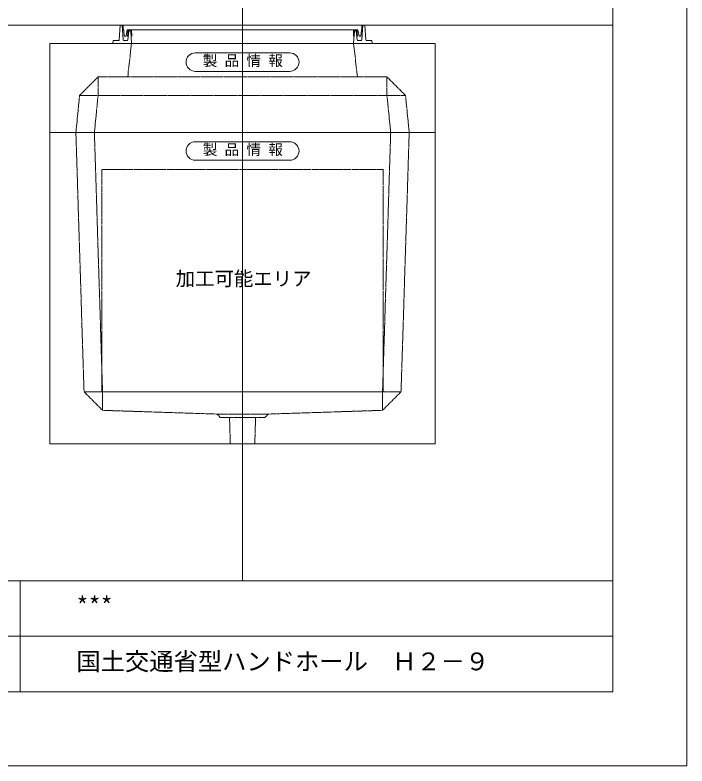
# Model space of a CAD drawing. Units: millimetres, scale not verified. Extents: x -2970 to 2970, y -2100 to 2100.
# Drawn here: x 1156 to 2970, y -2100 to -73 of the extents above; entities that cross this region are included whole.
import ezdxf
from ezdxf.enums import TextEntityAlignment as Align

# ---------------------------------------------------------------- set-up
doc = ezdxf.new("R2010")
doc.units = ezdxf.units.MM
doc.header["$LTSCALE"] = 20
doc.linetypes.add('LONG_DASHED1', pattern=[7, 6, -1])
doc.linetypes.add('LONG_DOUBLE_CHAIN', pattern=[21.8, 18, -1, 0.6, -0.6, 0.6, -1])
for name, color, linetype, lineweight in [('0-0_D-TTL', 7, 'Continuous', 9), ('0-1_Defpoints', 7, 'Continuous', 9), ('0-2_D-TTL-FRAM1', 134, 'Continuous', 9), ('0-3_D-TTL-TXT', 7, 'Continuous', 9), ('0-5_0', 134, 'Continuous', 9), ('0-7_D-STR', 7, 'LONG_DASHED1', 9), ('0-8_D-STR-STR1', 7, 'Continuous', 9), ('0-9_D-STR-STR5', 1, 'LONG_DOUBLE_CHAIN', 9), ('0-A_D-STR-STR4', 134, 'Continuous', 9)]:
    doc.layers.add(name, color=color, linetype=linetype, lineweight=lineweight)
doc.styles.add('ＭＳ ゴシック', font='')
doc.styles.get('ＭＳ ゴシック').set_extended_font_data('MS Gothic')

# ---------------------------------------------------------------- blocks, each defined once
blk = doc.blocks.new('A$C4DE05FD1')
at = {"layer": '0-0_D-TTL', "color": 134}
for p in [(114800, 76000), (4000, 4000)]:
    blk.add_line(p, (114800, 4000), dxfattribs=at)
at = {"layer": '0-1_Defpoints', "color": 134}
for p in [(118800, 84000), (0, 0)]:
    blk.add_line(p, (118800, 0), dxfattribs=at)
at = {"layer": '0-2_D-TTL-FRAM1'}
for p, q in [((38800, 10000), (114800, 10000)), ((82800, 10000), (82800, 4000)), ((64800, 7000), (114800, 7000))]:
    blk.add_line(p, q, dxfattribs=at)
blk = doc.blocks.new('A$C284D0AE2')
at = {"layer": '0-A_D-STR-STR4'}
for p, q in [((-6600, 1000), (-6655.6, 197.2)), ((-6500, 1000), (-6600, 1000)), ((-6442.7, 197.2), (-6500, 1000)), ((-6450, 1000), (-6450, 740)), ((-6450, 740), (-6438.3, 740)), ((-6418.4, 721.8), (-6390, 400)), ((-6290, 400), (-6230, 740)), ((-6230, 740), (6230, 740)), ((-6180, 740), (-6212.4, 401.3)), ((-6140, 680), (-6195.9, 195.4)), ((-6000, 740), (-6180, 740)), ((-6040, 680), (-6140, 680)), ((-6000, 0), (-6040, 680)), ((-5983.5, 401.3), (-6000, 740)), ((6000, 740), (6180, 740)), ((6180, 740), (6212.4, 401.3)), ((-6980, 160), (-7000, 0)), ((-7000, 0), (7000, 0)), ((-6695.5, 160), (-6980, 160)), ((-6235.7, 160), (-6402.8, 160)), ((-6390, 400), (-6290, 400)), ((-6212.4, 401.3), (-6172.2, 401.3)), ((-6023.6, 401.3), (-5983.5, 401.3)), ((6212.4, 401.3), (6172.2, 401.3)), ((6235.7, 160), (6402.8, 160)), ((6695.5, 160), (6980, 160)), ((6980, 160), (7000, 0))]:
    blk.add_line(p, q, dxfattribs=at)
for points in [[(-6450, 1000), (6450, 1000), (6450, 740), (6438.3, 740)], [(6442.7, 197.2), (6500, 1000), (6600, 1000), (6655.6, 197.2)], [(6023.6, 401.3), (5983.5, 401.3), (6000, 740)], [(6000, 0), (6040, 680), (6140, 680), (6195.9, 195.4)], [(6418.4, 721.8), (6390, 400), (6290, 400), (6230, 740)]]:
    blk.add_lwpolyline(points, dxfattribs=at)
for centre, radius, start, end in [((-6438.3, 720), 20, 5.04245, 90), ((6438.3, 720), 20, 90, 174.95755), ((-6695.5, 200), 40, 270, 356.0372), ((-6402.8, 200), 40, 184.08562, 270), ((-6235.7, 200), 40, 270, 353.41806), ((6235.7, 200), 40, 186.58194, 270), ((6402.8, 200), 40, 270, 355.91438), ((6695.5, 200), 40, 183.9628, 270)]:
    blk.add_arc(centre, radius, start, end, dxfattribs=at)
blk = doc.blocks.new('A$C4A6C5A6A')
at = {"layer": '0-8_D-STR-STR1'}
for p, q in [((-2550, 0), (2550, 0)), ((-2550, -1000), (2550, -1000))]:
    blk.add_line(p, q, dxfattribs=at)
for centre, start, end in [((-2550, -500), 90, 270), ((2550, -500), 270, 90)]:
    blk.add_arc(centre, 500, start, end, dxfattribs=at)
at = {"layer": '0-8_D-STR-STR1', "style": 'ＭＳ ゴシック'}
blk.add_text('製 品 情 報', height=577.3, dxfattribs=at).set_placement((-2149.6, -882.5), align=Align.BOTTOM_LEFT)
blk = doc.blocks.new('A$C08811FDF')
at = {"layer": '0-7_D-STR'}
for p, q in [((-6000, 4800), (-6200, 3000)), ((6000, 4800), (6200, 3000)), ((-8800, 2000), (-7800, 3000)), ((-7800, 2000), (-7800, 3000)), ((7800, 2000), (7800, 3000)), ((-8800, 2000), (-9000, 0)), ((8800, 2000), (-8800, 2000)), ((-7800, 2000), (-8000, 0)), ((7800, 2000), (8000, 0)), ((8800, 2000), (9000, 0))]:
    blk.add_line(p, q, dxfattribs=at)
at = {"layer": '0-7_D-STR', "linetype": 'Continuous'}
for p in [(10400, 4800), (-10400, 0)]:
    blk.add_line(p, (10400, 0), dxfattribs=at)
blk.add_lwpolyline([(-10400, 0), (-10400, 4800), (10400, 4800)], dxfattribs=at)
at = {"layer": '0-7_D-STR'}
blk.add_lwpolyline([(8800, 2000), (7800, 3000), (-7800, 3000)], dxfattribs=at)
at = {"layer": '0-8_D-STR-STR1'}
blk.add_blockref('A$C4A6C5A6A', (0, 4300), dxfattribs=at)
blk = doc.blocks.new('A$C5B9F263B')
at = {"layer": '0-7_D-STR', "linetype": 'Continuous'}
for p, q in [((-10400, 0), (10400, 0)), ((-10400, -16800), (-10400, 0)), ((10400, -16800), (10400, 0)), ((-10400, -16800), (10400, -16800))]:
    blk.add_line(p, q, dxfattribs=at)
at = {"layer": '0-7_D-STR'}
for p, q in [((-9000, 0), (-8560, -14000)), ((-8000, 0), (-7560, -14000)), ((8000, 0), (7560, -14000)), ((9000, 0), (8560, -14000)), ((-7560, -15000), (-8560, -14000)), ((-8560, -14000), (8560, -14000)), ((-7560, -15000), (-7560, -14000)), ((7560, -15000), (8560, -14000)), ((7560, -15000), (7560, -14000)), ((-7560, -15000), (-1400, -15200)), ((7560, -15000), (1400, -15200)), ((-1200, -15380), (-1400, -15200)), ((1400, -15200), (-1400, -15200)), ((1200, -15380), (-1200, -15380)), ((-660, -16800), (-705, -15380)), ((660, -16800), (705, -15380)), ((1200, -15380), (1400, -15200))]:
    blk.add_line(p, q, dxfattribs=at)
at = {"layer": '0-9_D-STR-STR5'}
for p, q in [((-7600, -2000), (-7600, -14000)), ((7600, -2000), (-7600, -2000)), ((7600, -2000), (7600, -14000)), ((7600, -14000), (-7600, -14000))]:
    blk.add_line(p, q, dxfattribs=at)
at = {"layer": '0-8_D-STR-STR1'}
blk.add_blockref('A$C4A6C5A6A', (0, -500), dxfattribs=at)

msp = doc.modelspace()

# ---------------------------------------------------------------- linework, layer by layer
at = {"layer": '0-5_0'}
for p, q in [((1770, -1600), (1770, 1700)), ((-1030, -100), (2769.99, -100))]:
    msp.add_line(p, q, dxfattribs=at)

# ---------------------------------------------------------------- block references
at = {"layer": '0-0_D-TTL', "xscale": 0.05, "yscale": 0.05}
msp.add_blockref('A$C4DE05FD1', (-2970, -2100), dxfattribs=at)
at = {"layer": '0-7_D-STR', "xscale": 0.05, "yscale": 0.05}
for name in ['A$C08811FDF', 'A$C5B9F263B']:
    msp.add_blockref(name, (1770, -390), dxfattribs=at)
at = {"layer": '0-A_D-STR-STR4', "xscale": 0.05, "yscale": 0.05}
msp.add_blockref('A$C284D0AE2', (1770, -150), dxfattribs=at)

# ---------------------------------------------------------------- texts
at = {"layer": '0-3_D-TTL-TXT', "style": 'ＭＳ ゴシック'}
for s, p in [('***', (1321.32, -1706.2)), ('国土交通省型ハンドホール\u3000Ｈ２－９', (1321.32, -1856.2))]:
    msp.add_text(s, height=48.09, dxfattribs=at).set_placement(p, align=Align.BOTTOM_LEFT)
at = {"layer": '0-9_D-STR-STR5', "style": 'ＭＳ ゴシック'}
msp.add_text('加工可能エリア', height=38.42, dxfattribs=at).set_placement((1589.52, -815.25), align=Align.BOTTOM_LEFT)

doc.saveas('drawing.dxf')
